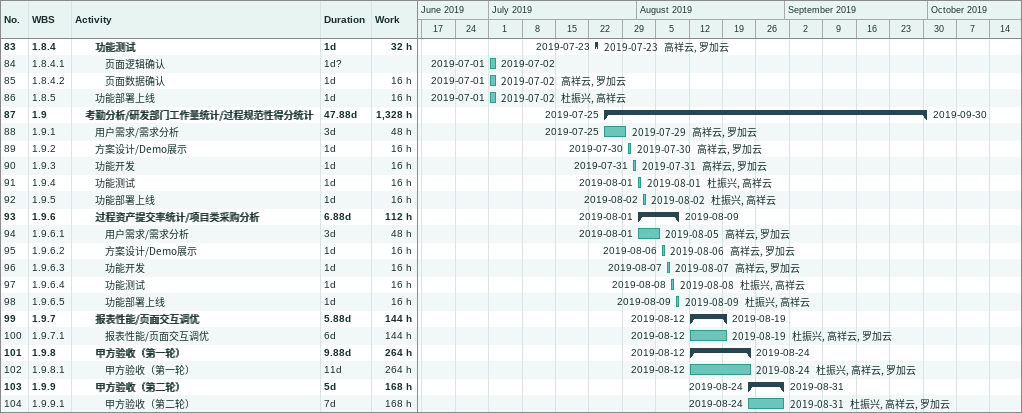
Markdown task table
| ID | WBS | Task | Duration | Start | Finish | Resources | Work (h) |
|---|---|---|---|---|---|---|---|
| 83 | 1.8.4 | **功能测试** | 1d | 2019-07-23 | 2019-07-23 | 高祥云, 罗加云 | 32 |
| 84 | 1.8.4.1 | 页面逻辑确认 | 1d? | 2019-07-01 | 2019-07-02 |  |  |
| 85 | 1.8.4.2 | 页面数据确认 | 1d | 2019-07-01 | 2019-07-02 | 高祥云, 罗加云 | 16 |
| 86 | 1.8.5 | 功能部署上线 | 1d | 2019-07-01 | 2019-07-02 | 杜振兴, 高祥云 | 16 |
| 87 | 1.9 | **考勤分析/研发部门工作量统计/过程规范性得分统计** | 47.88d | 2019-07-25 | 2019-09-30 |  | 1328 |
| 88 | 1.9.1 | 用户需求/需求分析 | 3d | 2019-07-25 | 2019-07-29 | 高祥云, 罗加云 | 48 |
| 89 | 1.9.2 | 方案设计/Demo展示 | 1d | 2019-07-30 | 2019-07-30 | 高祥云, 罗加云 | 16 |
| 90 | 1.9.3 | 功能开发 | 1d | 2019-07-31 | 2019-07-31 | 高祥云, 罗加云 | 16 |
| 91 | 1.9.4 | 功能测试 | 1d | 2019-08-01 | 2019-08-01 | 杜振兴, 高祥云 | 16 |
| 92 | 1.9.5 | 功能部署上线 | 1d | 2019-08-02 | 2019-08-02 | 杜振兴, 高祥云 | 16 |
| 93 | 1.9.6 | **过程资产提交率统计/项目类采购分析** | 6.88d | 2019-08-01 | 2019-08-09 |  | 112 |
| 94 | 1.9.6.1 | 用户需求/需求分析 | 3d | 2019-08-01 | 2019-08-05 | 高祥云, 罗加云 | 48 |
| 95 | 1.9.6.2 | 方案设计/Demo展示 | 1d | 2019-08-06 | 2019-08-06 | 高祥云, 罗加云 | 16 |
| 96 | 1.9.6.3 | 功能开发 | 1d | 2019-08-07 | 2019-08-07 | 高祥云, 罗加云 | 16 |
| 97 | 1.9.6.4 | 功能测试 | 1d | 2019-08-08 | 2019-08-08 | 杜振兴, 高祥云 | 16 |
| 98 | 1.9.6.5 | 功能部署上线 | 1d | 2019-08-09 | 2019-08-09 | 杜振兴, 高祥云 | 16 |
| 99 | 1.9.7 | **报表性能/页面交互调优** | 5.88d | 2019-08-12 | 2019-08-19 |  | 144 |
| 100 | 1.9.7.1 | 报表性能/页面交互调优 | 6d | 2019-08-12 | 2019-08-19 | 杜振兴, 高祥云, 罗加云 | 144 |
| 101 | 1.9.8 | **甲方验收（第一轮）** | 9.88d | 2019-08-12 | 2019-08-24 |  | 264 |
| 102 | 1.9.8.1 | 甲方验收（第一轮） | 11d | 2019-08-12 | 2019-08-24 | 杜振兴, 高祥云, 罗加云 | 264 |
| 103 | 1.9.9 | **甲方验收（第二轮）** | 5d | 2019-08-24 | 2019-08-31 |  | 168 |
| 104 | 1.9.9.1 | 甲方验收（第二轮） | 7d | 2019-08-24 | 2019-08-31 | 杜振兴, 高祥云, 罗加云 | 168 |
